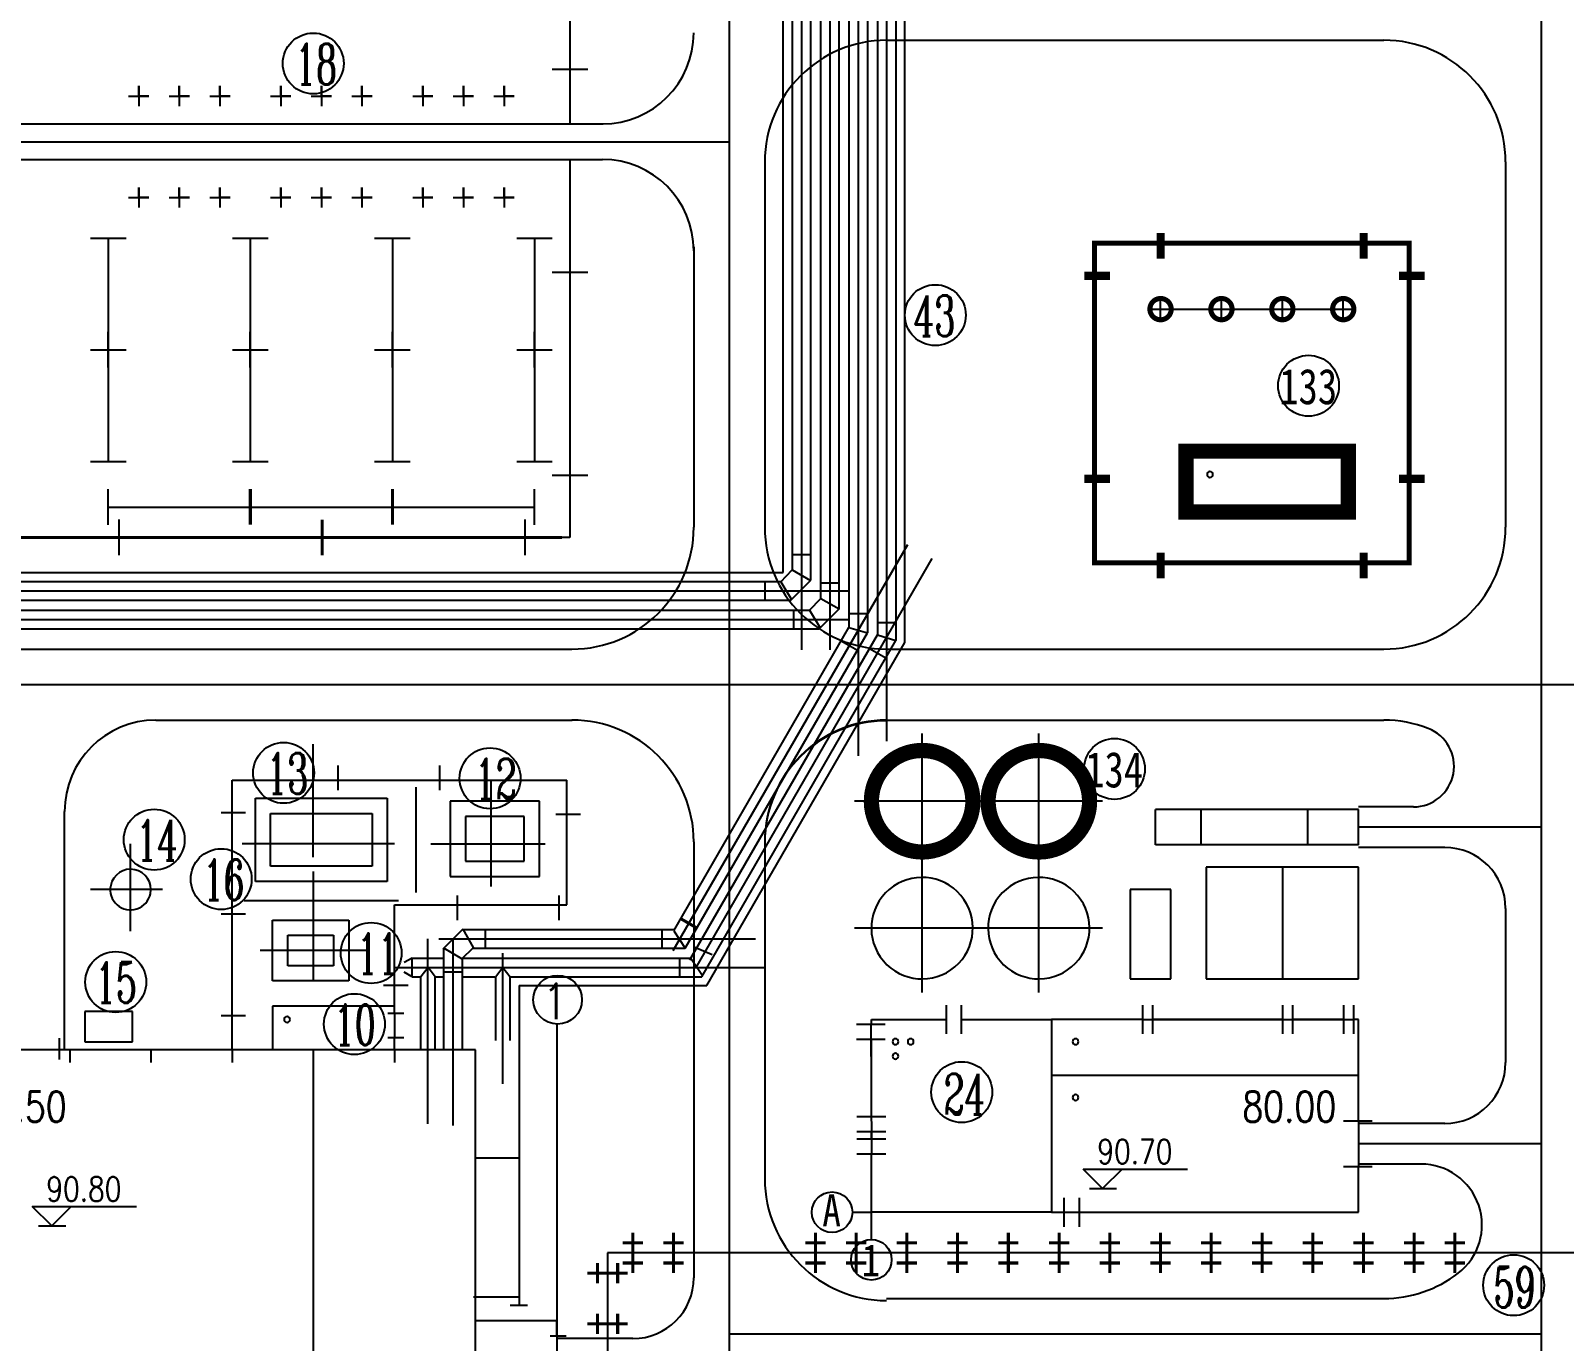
# Model space of a CAD drawing. Extents: x 532522 to 2902776, y -101917278 to 111238625.
# Drawn here: x 2901947 to 2902098.2, y 2549200.6 to 2549329.8 of the extents above; entities that cross this region are included whole.
import ezdxf
from ezdxf.enums import TextEntityAlignment as Align

# ---------------------------------------------------------------- set-up
doc = ezdxf.new("R2010")
doc.units = 0
doc.header["$LTSCALE"] = 1000
doc.header["$MEASUREMENT"] = 0
doc.header["$PDMODE"] = 33
doc.header["$PDSIZE"] = 0.125
doc.linetypes.add('DASHDOT', pattern=[1, 0.5, -0.25, 0, -0.25])
doc.layers.get('DEFPOINTS').update_dxf_attribs({"linetype": 'CONTINUOUS'})
for name, color, linetype in [('1', 7, 'CONTINUOUS'), ('15', 7, 'CONTINUOUS'), ('NEW字', 2, 'CONTINUOUS'), ('NEW编号', 2, 'CONTINUOUS'), ('征地红线', 20, 'CONTINUOUS'), ('水工循环水管沟', 6, 'CONTINUOUS'), ('道路', 5, 'CONTINUOUS')]:
    doc.layers.add(name, color=color, linetype=linetype)
doc.styles.add('_COMPLEX', font='COMPLEX.shx', dxfattribs={"width": 0.6})
doc.styles.add('_DIMFONT', font='geditxt.shx', dxfattribs={"width": 0.8, "height": 3.5, "bigfont": 'dxt.shx'})
doc.styles.add('BIGFONT', font='', dxfattribs={"width": 0.75})
doc.styles.add('DIM_FONT', font='SIMPLEX.shx', dxfattribs={"width": 0.8})
doc.styles.add('GEDITXT', font='', dxfattribs={"height": 0.2})
doc.styles.get('BIGFONT').set_extended_font_data('SimSun')
doc.styles.get('GEDITXT').set_extended_font_data('SimSun')

msp = doc.modelspace()

# ---------------------------------------------------------------- linework, layer by layer
at = {"layer": '1', "color": 1, "linetype": 'Continuous'}
for p, q in [((2902000.17, 2549338.83), (2902000.17, 2549320.58)), ((2902001.93, 2549325.93), (2901998.42, 2549325.93)), ((2902000.17, 2549317.08), (2902000.17, 2549279.83)), ((2902001.93, 2549305.93), (2901998.42, 2549305.93)), ((2902001.93, 2549285.93), (2901998.42, 2549285.93)), ((2901955.74, 2549278.08), (2901955.74, 2549281.59)), ((2901995.74, 2549278.08), (2901995.74, 2549281.59)), ((2902000.17, 2549279.83), (2901877.87, 2549279.83))]:
    msp.add_line(p, q, dxfattribs=at)
at = {"layer": '1', "color": 255}
for p, q in [((2901956.67, 2549323.33), (2901958.67, 2549323.33)), ((2901957.67, 2549323.33), (2901957.67, 2549324.33)), ((2901957.67, 2549324.33), (2901957.67, 2549322.33)), ((2901958.67, 2549323.33), (2901957.67, 2549323.33)), ((2901960.67, 2549323.33), (2901962.67, 2549323.33)), ((2901961.67, 2549323.33), (2901961.67, 2549324.33)), ((2901961.67, 2549324.33), (2901961.67, 2549322.33)), ((2901962.67, 2549323.33), (2901961.67, 2549323.33)), ((2901964.67, 2549323.33), (2901966.67, 2549323.33)), ((2901965.67, 2549323.33), (2901965.67, 2549324.33)), ((2901965.67, 2549324.33), (2901965.67, 2549322.33)), ((2901966.67, 2549323.33), (2901965.67, 2549323.33)), ((2901970.67, 2549323.33), (2901972.67, 2549323.33)), ((2901971.67, 2549323.33), (2901971.67, 2549324.33)), ((2901971.67, 2549324.33), (2901971.67, 2549322.33)), ((2901972.67, 2549323.33), (2901971.67, 2549323.33)), ((2901974.67, 2549323.33), (2901976.67, 2549323.33)), ((2901975.67, 2549323.33), (2901975.67, 2549324.33)), ((2901975.67, 2549324.33), (2901975.67, 2549322.33)), ((2901976.67, 2549323.33), (2901975.67, 2549323.33)), ((2901978.67, 2549323.33), (2901980.67, 2549323.33)), ((2901979.67, 2549323.33), (2901979.67, 2549324.33)), ((2901979.67, 2549324.33), (2901979.67, 2549322.33)), ((2901980.67, 2549323.33), (2901979.67, 2549323.33)), ((2901984.67, 2549323.33), (2901986.67, 2549323.33)), ((2901985.67, 2549323.33), (2901985.67, 2549324.33)), ((2901985.67, 2549324.33), (2901985.67, 2549322.33)), ((2901986.67, 2549323.33), (2901985.67, 2549323.33)), ((2901988.67, 2549323.33), (2901990.67, 2549323.33)), ((2901989.67, 2549323.33), (2901989.67, 2549324.33)), ((2901989.67, 2549324.33), (2901989.67, 2549322.33)), ((2901990.67, 2549323.33), (2901989.67, 2549323.33)), ((2901992.67, 2549323.33), (2901994.67, 2549323.33)), ((2901993.67, 2549323.33), (2901993.67, 2549324.33)), ((2901993.67, 2549324.33), (2901993.67, 2549322.33)), ((2901994.67, 2549323.33), (2901993.67, 2549323.33)), ((2901957.67, 2549313.33), (2901957.67, 2549314.33)), ((2901957.67, 2549314.33), (2901957.67, 2549312.33)), ((2901961.67, 2549313.33), (2901961.67, 2549314.33)), ((2901961.67, 2549314.33), (2901961.67, 2549312.33)), ((2901965.67, 2549313.33), (2901965.67, 2549314.33)), ((2901965.67, 2549314.33), (2901965.67, 2549312.33)), ((2901971.67, 2549313.33), (2901971.67, 2549314.33)), ((2901971.67, 2549314.33), (2901971.67, 2549312.33)), ((2901975.67, 2549313.33), (2901975.67, 2549314.33)), ((2901975.67, 2549314.33), (2901975.67, 2549312.33)), ((2901979.67, 2549313.33), (2901979.67, 2549314.33)), ((2901979.67, 2549314.33), (2901979.67, 2549312.33)), ((2901985.67, 2549313.33), (2901985.67, 2549314.33)), ((2901985.67, 2549314.33), (2901985.67, 2549312.33)), ((2901989.67, 2549313.33), (2901989.67, 2549314.33)), ((2901989.67, 2549314.33), (2901989.67, 2549312.33)), ((2901993.67, 2549313.33), (2901993.67, 2549314.33)), ((2901993.67, 2549314.33), (2901993.67, 2549312.33)), ((2901956.67, 2549313.33), (2901958.67, 2549313.33)), ((2901958.67, 2549313.33), (2901957.67, 2549313.33)), ((2901960.67, 2549313.33), (2901962.67, 2549313.33)), ((2901962.67, 2549313.33), (2901961.67, 2549313.33)), ((2901964.67, 2549313.33), (2901966.67, 2549313.33)), ((2901966.67, 2549313.33), (2901965.67, 2549313.33)), ((2901970.67, 2549313.33), (2901972.67, 2549313.33)), ((2901972.67, 2549313.33), (2901971.67, 2549313.33)), ((2901974.67, 2549313.33), (2901976.67, 2549313.33)), ((2901976.67, 2549313.33), (2901975.67, 2549313.33)), ((2901978.67, 2549313.33), (2901980.67, 2549313.33)), ((2901980.67, 2549313.33), (2901979.67, 2549313.33)), ((2901984.67, 2549313.33), (2901986.67, 2549313.33)), ((2901986.67, 2549313.33), (2901985.67, 2549313.33)), ((2901988.67, 2549313.33), (2901990.67, 2549313.33)), ((2901990.67, 2549313.33), (2901989.67, 2549313.33)), ((2901992.67, 2549313.33), (2901994.67, 2549313.33)), ((2901994.67, 2549313.33), (2901993.67, 2549313.33)), ((2902077.87, 2549247.33), (2902062.87, 2549247.33)), ((2902062.87, 2549247.33), (2902062.87, 2549236.33)), ((2902077.87, 2549236.33), (2902077.87, 2549247.33)), ((2902059.37, 2549245.13), (2902055.37, 2549245.13)), ((2902055.37, 2549245.13), (2902055.37, 2549236.33)), ((2902059.37, 2549236.33), (2902059.37, 2549245.13)), ((2902055.37, 2549236.33), (2902059.37, 2549236.33)), ((2902062.87, 2549236.33), (2902077.87, 2549236.33)), ((2901957.07, 2549233.13), (2901952.37, 2549233.13)), ((2901952.37, 2549233.13), (2901952.37, 2549230.13)), ((2901957.07, 2549230.13), (2901957.07, 2549233.13)), ((2901983.8, 2549232.93), (2901982.21, 2549232.93)), ((2901949.87, 2549228.38), (2901949.87, 2549230.48)), ((2901950.87, 2549229.33), (2901950.87, 2549228.1)), ((2901952.37, 2549230.13), (2901957.07, 2549230.13)), ((2901958.87, 2549229.33), (2901958.87, 2549228.1)), ((2901966.87, 2549229.33), (2901966.87, 2549228.1)), ((2901974.87, 2549229.33), (2901974.87, 2549228.1)), ((2901983.8, 2549230.53), (2901982.21, 2549230.53)), ((2901982.87, 2549229.33), (2901982.87, 2549228.1)), ((2901999.8, 2549201.13), (2901998.21, 2549201.13)), ((2901998.87, 2549201.14), (2901998.87, 2549197.14))]:
    msp.add_line(p, q, dxfattribs=at)
at = {"layer": '1', "color": 255, "linetype": 'Continuous'}
for p, q in [((2901952.92, 2549309.33), (2901956.43, 2549309.33)), ((2901954.67, 2549309.33), (2901954.67, 2549287.33)), ((2901966.92, 2549309.33), (2901970.43, 2549309.33)), ((2901968.67, 2549309.33), (2901968.67, 2549287.33)), ((2901980.92, 2549309.33), (2901984.43, 2549309.33)), ((2901982.67, 2549309.33), (2901982.67, 2549287.33)), ((2901994.92, 2549309.33), (2901998.43, 2549309.33)), ((2901996.67, 2549309.33), (2901996.67, 2549287.33)), ((2902058.37, 2549301.28), (2902058.37, 2549303.38)), ((2902064.37, 2549301.28), (2902064.37, 2549303.38)), ((2902070.37, 2549301.28), (2902070.37, 2549303.38)), ((2902076.37, 2549301.28), (2902076.37, 2549303.38)), ((2902057.32, 2549302.33), (2902077.42, 2549302.33)), ((2901954.67, 2549296.58), (2901954.67, 2549300.09)), ((2901954.67, 2549296.58), (2901954.67, 2549300.09)), ((2901968.67, 2549296.58), (2901968.67, 2549300.09)), ((2901982.67, 2549296.58), (2901982.67, 2549300.09)), ((2901982.67, 2549296.58), (2901982.67, 2549300.09)), ((2901996.67, 2549296.58), (2901996.67, 2549300.09)), ((2901952.92, 2549298.33), (2901956.43, 2549298.33)), ((2901966.92, 2549298.33), (2901970.43, 2549298.33)), ((2901980.92, 2549298.33), (2901984.43, 2549298.33)), ((2901994.92, 2549298.33), (2901998.43, 2549298.33)), ((2901952.92, 2549287.33), (2901956.43, 2549287.33)), ((2901966.92, 2549287.33), (2901970.43, 2549287.33)), ((2901980.92, 2549287.33), (2901984.43, 2549287.33)), ((2901994.92, 2549287.33), (2901998.43, 2549287.33)), ((2901954.67, 2549281.08), (2901954.67, 2549284.59)), ((2901996.67, 2549281.08), (2901996.67, 2549284.59)), ((2901954.67, 2549282.83), (2901982.67, 2549282.83)), ((2901981.67, 2549282.83), (2901996.67, 2549282.83)), ((2901977.33, 2549254.93), (2901977.33, 2549257.35)), ((2901987.33, 2549254.93), (2901987.33, 2549257.35)), ((2901966.87, 2549229.33), (2901966.87, 2549255.92)), ((2901966.87, 2549255.92), (2901999.87, 2549255.92)), ((2901984.97, 2549255.23), (2901984.97, 2549244.83)), ((2901999.87, 2549243.63), (2901999.87, 2549255.92)), ((2901969.17, 2549245.93), (2901969.17, 2549254.13)), ((2901969.17, 2549254.13), (2901982.17, 2549254.13)), ((2901982.17, 2549254.13), (2901982.17, 2549245.93)), ((2901997.17, 2549253.83), (2901988.37, 2549253.83)), ((2901988.37, 2549253.83), (2901988.37, 2549246.43)), ((2901997.17, 2549246.43), (2901997.17, 2549253.83)), ((2901968.21, 2549252.7), (2901965.79, 2549252.7)), ((2901970.67, 2549247.43), (2901970.67, 2549252.63)), ((2901970.67, 2549252.63), (2901980.67, 2549252.63)), ((2901980.67, 2549252.63), (2901980.67, 2549247.43)), ((2901995.67, 2549252.33), (2901989.87, 2549252.33)), ((2901989.87, 2549252.33), (2901989.87, 2549247.93)), ((2901995.67, 2549247.93), (2901995.67, 2549252.33)), ((2902001.21, 2549252.53), (2901998.79, 2549252.53)), ((2902057.87, 2549249.53), (2902057.87, 2549253.03)), ((2902077.87, 2549253.03), (2902057.87, 2549253.03)), ((2902062.37, 2549249.53), (2902062.37, 2549253.03)), ((2902072.87, 2549249.53), (2902072.87, 2549253.03)), ((2902077.87, 2549249.53), (2902077.87, 2549253.03)), ((2902077.87, 2549249.53), (2902057.87, 2549249.53)), ((2901980.67, 2549247.43), (2901970.67, 2549247.43)), ((2901989.87, 2549247.93), (2901995.67, 2549247.93)), ((2901982.17, 2549245.93), (2901969.17, 2549245.93)), ((2901988.37, 2549246.43), (2901997.17, 2549246.43)), ((2902070.37, 2549247.33), (2902070.37, 2549236.33)), ((2901989.09, 2549242.12), (2901989.09, 2549244.55)), ((2901999.09, 2549242.12), (2901999.09, 2549244.55)), ((2901983.27, 2549244.03), (2901968.07, 2549244.03)), ((2901982.87, 2549233.63), (2901982.87, 2549243.63)), ((2901982.87, 2549243.63), (2901999.87, 2549243.63)), ((2901968.21, 2549242.7), (2901965.79, 2549242.7)), ((2901970.87, 2549236.13), (2901970.87, 2549242.13)), ((2901970.87, 2549242.13), (2901978.37, 2549242.13)), ((2901978.37, 2549242.13), (2901978.37, 2549236.13)), ((2901972.37, 2549237.63), (2901972.37, 2549240.63)), ((2901972.37, 2549240.63), (2901976.87, 2549240.63)), ((2901976.87, 2549240.63), (2901976.87, 2549237.63)), ((2901976.87, 2549237.63), (2901972.37, 2549237.63)), ((2901978.37, 2549236.13), (2901970.87, 2549236.13)), ((2901984.21, 2549235.66), (2901981.79, 2549235.66)), ((2902037.26, 2549230.91), (2902037.26, 2549233.75)), ((2902038.76, 2549230.91), (2902038.76, 2549233.75)), ((2902056.62, 2549230.91), (2902056.62, 2549233.75)), ((2902057.62, 2549230.91), (2902057.62, 2549233.75)), ((2902070.42, 2549230.91), (2902070.42, 2549233.75)), ((2902071.42, 2549230.91), (2902071.42, 2549233.75)), ((2902076.42, 2549230.91), (2902076.42, 2549233.75)), ((2902077.42, 2549230.91), (2902077.42, 2549233.75)), ((2901968.21, 2549232.7), (2901965.79, 2549232.7)), ((2901982.87, 2549233.63), (2901970.87, 2549233.63)), ((2901970.87, 2549233.63), (2901970.87, 2549229.33)), ((2901982.87, 2549232.93), (2901982.87, 2549233.63)), ((2901982.87, 2549232.93), (2901982.87, 2549230.53)), ((2902029.87, 2549231.88), (2902029.87, 2549232.33)), ((2902029.87, 2549232.33), (2902037.26, 2549232.33)), ((2902038.76, 2549232.33), (2902047.62, 2549232.33)), ((2902056.62, 2549232.33), (2902047.62, 2549232.33)), ((2902047.62, 2549232.33), (2902047.62, 2549213.33)), ((2902056.62, 2549232.33), (2902077.42, 2549232.33)), ((2902070.42, 2549232.33), (2902057.62, 2549232.33)), ((2902076.42, 2549232.33), (2902071.42, 2549232.33)), ((2902077.87, 2549232.33), (2902077.42, 2549232.33)), ((2902077.87, 2549222.33), (2902077.87, 2549232.33)), ((2902028.39, 2549231.88), (2902031.23, 2549231.88)), ((2902029.81, 2549231.88), (2902029.87, 2549219.08)), ((2901950.37, 2549229.33), (2901943.37, 2549229.33)), ((2901990.87, 2549229.33), (2901948.77, 2549229.33)), ((2901990.87, 2549229.33), (2901949.87, 2549229.33)), ((2901990.87, 2549229.33), (2901950.37, 2549229.33)), ((2901982.87, 2549229.33), (2901982.87, 2549230.53)), ((2901990.87, 2549196.13), (2901990.87, 2549229.33)), ((2901990.87, 2549196.13), (2901990.87, 2549229.33)), ((2901990.87, 2549196.13), (2901990.87, 2549229.33)), ((2902028.39, 2549230.38), (2902031.23, 2549230.38)), ((2902029.87, 2549222.78), (2902029.87, 2549230.38)), ((2902047.62, 2549226.83), (2902077.87, 2549226.83)), ((2902028.45, 2549222.78), (2902031.29, 2549222.78)), ((2902076.39, 2549222.33), (2902079.23, 2549222.33)), ((2902077.87, 2549222.33), (2902077.87, 2549217.83)), ((2902028.45, 2549221.28), (2902031.29, 2549221.28)), ((2902028.45, 2549220.58), (2902031.29, 2549220.58)), ((2902029.87, 2549220.58), (2902029.87, 2549221.28)), ((2902028.45, 2549219.08), (2902031.29, 2549219.08)), ((2902029.87, 2549213.33), (2902029.87, 2549219.08)), ((2902076.39, 2549217.83), (2902079.23, 2549217.83)), ((2902077.87, 2549213.33), (2902077.87, 2549217.83)), ((2902048.87, 2549211.91), (2902048.87, 2549214.75)), ((2902050.37, 2549211.91), (2902050.37, 2549214.75)), ((2902028, 2549213.33), (2902029.87, 2549213.33)), ((2902029.87, 2549210.65), (2902029.87, 2549213.33)), ((2902047.62, 2549213.33), (2902029.87, 2549213.33)), ((2902047.62, 2549213.33), (2902048.87, 2549213.33)), ((2902048.87, 2549213.33), (2902050.37, 2549213.33)), ((2902050.37, 2549213.33), (2902077.87, 2549213.33)), ((2901998.87, 2549202.63), (2901990.87, 2549202.63)), ((2901998.87, 2549201.14), (2901998.87, 2549202.63))]:
    msp.add_line(p, q, dxfattribs=at)
at = {"layer": '1', "color": 255, "linetype": 'DASHDOT'}
for p, q in [((2901974.87, 2549248.33), (2901974.87, 2549259.45)), ((2902034.87, 2549247.49), (2902034.87, 2549260.5)), ((2902046.37, 2549247.49), (2902046.37, 2549260.5)), ((2901992.37, 2549255.92), (2901992.37, 2549245.42)), ((2902052.65, 2549253.83), (2902028.21, 2549253.83)), ((2901956.87, 2549241.03), (2901956.87, 2549249.63)), ((2901982.87, 2549249.63), (2901967.87, 2549249.63)), ((2901986.47, 2549249.63), (2901997.72, 2549249.63)), ((2902034.87, 2549234.99), (2902034.87, 2549248)), ((2902046.37, 2549234.99), (2902046.37, 2549248)), ((2901974.87, 2549246.92), (2901974.87, 2549236.12)), ((2901960.03, 2549245.13), (2901952.92, 2549245.13)), ((2902052.65, 2549241.33), (2902028.21, 2549241.33)), ((2901980.41, 2549239.13), (2901969.65, 2549239.13)), ((2901998.87, 2549231.87), (2901998.87, 2549196.13)), ((2901974.87, 2549229.33), (2901974.87, 2549145.13))]:
    msp.add_line(p, q, dxfattribs=at)
at = {"layer": '1', "linetype": 'Continuous'}
for p, q in [((2902106.37, 2549209.33), (2902003.87, 2549209.33)), ((2902003.87, 2549209.33), (2902003.87, 2549131.43))]:
    msp.add_line(p, q, dxfattribs=at)
at = {"layer": '1', "color": 255, "linetype": 'Continuous', "flags": 128}
for points, const_width in [([(2902058.39, 2549307.3), (2902058.39, 2549309.84)], 0.8), ([(2902078.39, 2549307.3), (2902078.39, 2549309.84)], 0.8), ([(2902051.87, 2549308.83), (2902082.87, 2549308.83), (2902082.87, 2549277.33), (2902051.87, 2549277.33), (2902051.87, 2549308.83)], 0.5), ([(2902053.4, 2549305.61), (2902050.87, 2549305.61)], 0.8), ([(2902084.4, 2549305.61), (2902081.87, 2549305.61)], 0.8), ([(2902060.87, 2549282.33), (2902076.87, 2549282.33), (2902076.87, 2549288.33), (2902060.87, 2549288.33), (2902060.87, 2549282.33)], 1.5), ([(2902053.4, 2549285.61), (2902050.87, 2549285.61)], 0.8), ([(2902084.4, 2549285.61), (2902081.87, 2549285.61)], 0.8), ([(2901968.67, 2549281.08), (2901968.67, 2549284.59)], 0.3), ([(2901968.67, 2549281.08), (2901968.67, 2549284.59)], 0.3), ([(2901982.67, 2549281.08), (2901982.67, 2549284.59)], 0.3), ([(2902058.39, 2549275.8), (2902058.39, 2549278.34)], 0.8), ([(2902078.39, 2549275.8), (2902078.39, 2549278.34)], 0.8)]:
    msp.add_lwpolyline(points, dxfattribs=dict(at, const_width=const_width))
at = {"layer": '1', "color": 255, "linetype": 'Continuous', "const_width": 0.5, "flags": 128}
for points in [[(2902057.32, 2549302.33, 1), (2902059.42, 2549302.33, 1)], [(2902063.32, 2549302.33, 1), (2902065.42, 2549302.33, 1)], [(2902069.32, 2549302.33, 1), (2902071.42, 2549302.33, 1)], [(2902075.32, 2549302.33, 1), (2902077.42, 2549302.33, 1)]]:
    msp.add_lwpolyline(points, format="xyb", close=True, dxfattribs=at)
at = {"layer": '1', "color": 1, "linetype": 'Continuous', "const_width": 0.3, "flags": 128}
msp.add_lwpolyline([(2901975.74, 2549278.08), (2901975.74, 2549281.59)], dxfattribs=at)
at = {"layer": '1', "color": 1, "linetype": 'Continuous', "const_width": 0.3}
msp.add_lwpolyline([(2901999.37, 2549279.83), (2901865.87, 2549279.83)], dxfattribs=at)
at = {"layer": '1', "color": 255, "linetype": 'Continuous', "ltscale": 0.02, "const_width": 1.5}
for points in [[(2902031.06, 2549250.6, -1), (2902038.69, 2549257.07, -1)], [(2902042.56, 2549250.6, -1), (2902050.19, 2549257.07, -1)]]:
    msp.add_lwpolyline(points, format="xyb", close=True, dxfattribs=at)
at = {"layer": '1', "color": 255, "const_width": 0.3}
for points in [[(2902006.37, 2549209.33), (2902006.37, 2549211.33), (2902006.37, 2549207.33), (2902006.37, 2549208.33), (2902005.37, 2549208.33), (2902007.37, 2549208.33), (2902006.37, 2549208.33), (2902006.37, 2549210.33), (2902005.37, 2549210.33), (2902006.37, 2549210.33), (2902007.37, 2549210.33)], [(2902010.37, 2549209.33), (2902010.37, 2549211.33), (2902010.37, 2549207.33), (2902010.37, 2549208.33), (2902009.37, 2549208.33), (2902011.37, 2549208.33), (2902010.37, 2549208.33), (2902010.37, 2549210.33), (2902009.37, 2549210.33), (2902010.37, 2549210.33), (2902011.37, 2549210.33)], [(2902024.37, 2549209.33), (2902024.37, 2549211.33), (2902024.37, 2549207.33), (2902024.37, 2549208.33), (2902023.37, 2549208.33), (2902025.37, 2549208.33), (2902024.37, 2549208.33), (2902024.37, 2549210.33), (2902023.37, 2549210.33), (2902024.37, 2549210.33), (2902025.37, 2549210.33)], [(2902028.37, 2549209.33), (2902028.37, 2549211.33), (2902028.37, 2549207.33), (2902028.37, 2549208.33), (2902027.37, 2549208.33), (2902029.37, 2549208.33), (2902028.37, 2549208.33), (2902028.37, 2549210.33), (2902027.37, 2549210.33), (2902028.37, 2549210.33), (2902029.37, 2549210.33)], [(2902033.37, 2549209.33), (2902033.37, 2549211.33), (2902033.37, 2549207.33), (2902033.37, 2549208.33), (2902032.37, 2549208.33), (2902034.37, 2549208.33), (2902033.37, 2549208.33), (2902033.37, 2549210.33), (2902032.37, 2549210.33), (2902033.37, 2549210.33), (2902034.37, 2549210.33)], [(2902038.37, 2549209.33), (2902038.37, 2549211.33), (2902038.37, 2549207.33), (2902038.37, 2549208.33), (2902037.37, 2549208.33), (2902039.37, 2549208.33), (2902038.37, 2549208.33), (2902038.37, 2549210.33), (2902037.37, 2549210.33), (2902038.37, 2549210.33), (2902039.37, 2549210.33)], [(2902043.37, 2549209.33), (2902043.37, 2549211.33), (2902043.37, 2549207.33), (2902043.37, 2549208.33), (2902042.37, 2549208.33), (2902044.37, 2549208.33), (2902043.37, 2549208.33), (2902043.37, 2549210.33), (2902042.37, 2549210.33), (2902043.37, 2549210.33), (2902044.37, 2549210.33)], [(2902048.37, 2549209.33), (2902048.37, 2549211.33), (2902048.37, 2549207.33), (2902048.37, 2549208.33), (2902047.37, 2549208.33), (2902049.37, 2549208.33), (2902048.37, 2549208.33), (2902048.37, 2549210.33), (2902047.37, 2549210.33), (2902048.37, 2549210.33), (2902049.37, 2549210.33)], [(2902053.37, 2549209.33), (2902053.37, 2549211.33), (2902053.37, 2549207.33), (2902053.37, 2549208.33), (2902052.37, 2549208.33), (2902054.37, 2549208.33), (2902053.37, 2549208.33), (2902053.37, 2549210.33), (2902052.37, 2549210.33), (2902053.37, 2549210.33), (2902054.37, 2549210.33)], [(2902058.37, 2549209.33), (2902058.37, 2549211.33), (2902058.37, 2549207.33), (2902058.37, 2549208.33), (2902057.37, 2549208.33), (2902059.37, 2549208.33), (2902058.37, 2549208.33), (2902058.37, 2549210.33), (2902057.37, 2549210.33), (2902058.37, 2549210.33), (2902059.37, 2549210.33)], [(2902063.37, 2549209.33), (2902063.37, 2549211.33), (2902063.37, 2549207.33), (2902063.37, 2549208.33), (2902062.37, 2549208.33), (2902064.37, 2549208.33), (2902063.37, 2549208.33), (2902063.37, 2549210.33), (2902062.37, 2549210.33), (2902063.37, 2549210.33), (2902064.37, 2549210.33)], [(2902068.37, 2549209.33), (2902068.37, 2549211.33), (2902068.37, 2549207.33), (2902068.37, 2549208.33), (2902067.37, 2549208.33), (2902069.37, 2549208.33), (2902068.37, 2549208.33), (2902068.37, 2549210.33), (2902067.37, 2549210.33), (2902068.37, 2549210.33), (2902069.37, 2549210.33)], [(2902073.37, 2549209.33), (2902073.37, 2549211.33), (2902073.37, 2549207.33), (2902073.37, 2549208.33), (2902072.37, 2549208.33), (2902074.37, 2549208.33), (2902073.37, 2549208.33), (2902073.37, 2549210.33), (2902072.37, 2549210.33), (2902073.37, 2549210.33), (2902074.37, 2549210.33)], [(2902078.37, 2549209.33), (2902078.37, 2549211.33), (2902078.37, 2549207.33), (2902078.37, 2549208.33), (2902077.37, 2549208.33), (2902079.37, 2549208.33), (2902078.37, 2549208.33), (2902078.37, 2549210.33), (2902077.37, 2549210.33), (2902078.37, 2549210.33), (2902079.37, 2549210.33)], [(2902083.37, 2549209.33), (2902083.37, 2549211.33), (2902083.37, 2549207.33), (2902083.37, 2549208.33), (2902082.37, 2549208.33), (2902084.37, 2549208.33), (2902083.37, 2549208.33), (2902083.37, 2549210.33), (2902082.37, 2549210.33), (2902083.37, 2549210.33), (2902084.37, 2549210.33)], [(2902087.37, 2549209.33), (2902087.37, 2549211.33), (2902087.37, 2549207.33), (2902087.37, 2549208.33), (2902086.37, 2549208.33), (2902088.37, 2549208.33), (2902087.37, 2549208.33), (2902087.37, 2549210.33), (2902086.37, 2549210.33), (2902087.37, 2549210.33), (2902088.37, 2549210.33)], [(2902003.87, 2549207.33), (2902001.87, 2549207.33), (2902005.87, 2549207.33), (2902004.87, 2549207.33), (2902004.87, 2549208.33), (2902004.87, 2549206.33), (2902004.87, 2549207.33), (2902002.87, 2549207.33), (2902002.87, 2549208.33), (2902002.87, 2549207.33), (2902002.87, 2549206.33)], [(2902003.87, 2549202.33), (2902001.87, 2549202.33), (2902005.87, 2549202.33), (2902004.87, 2549202.33), (2902004.87, 2549203.33), (2902004.87, 2549201.33), (2902004.87, 2549202.33), (2902002.87, 2549202.33), (2902002.87, 2549203.33), (2902002.87, 2549202.33), (2902002.87, 2549201.33)]]:
    msp.add_lwpolyline(points, dxfattribs=at)
at = {"layer": '1', "color": 255, "linetype": 'Continuous'}
for centre in [(2902026, 2549213.33), (2902029.87, 2549208.65)]:
    msp.add_circle(centre, 2, dxfattribs=at)
for centre, radius, start, end in [((2902063.24, 2549286.03), 0.291, 0, 180), ((2902063.24, 2549286.03), 0.291, 180, 0), ((2901956.87, 2549245.13), 2, 348.2, 168.2), ((2902034.87, 2549241.33), 5, 40.2631, 220.2631), ((2902046.37, 2549241.33), 5, 40.2631, 220.2631), ((2901956.87, 2549245.13), 2, 168.2, 348.2), ((2902034.87, 2549241.33), 5, 220.2631, 40.2631), ((2902046.37, 2549241.33), 5, 220.2631, 40.2631), ((2901972.29, 2549232.32), 0.291, 360, 180), ((2901972.29, 2549232.32), 0.291, 180, 360), ((2902032.24, 2549230.14), 0.291, 0, 180), ((2902032.24, 2549230.14), 0.291, 180, 0), ((2902033.74, 2549230.14), 0.291, 0, 180), ((2902033.74, 2549230.14), 0.291, 180, 0), ((2902049.99, 2549230.14), 0.291, 0, 180), ((2902049.99, 2549230.14), 0.291, 180, 0), ((2902032.24, 2549228.71), 0.291, 0, 180), ((2902032.24, 2549228.71), 0.291, 180, 0), ((2902049.99, 2549224.64), 0.291, 0, 180), ((2902049.99, 2549224.64), 0.291, 180, 0)]:
    msp.add_arc(centre, radius, start, end, dxfattribs=at)
at = {"layer": '15', "color": 255}
for centre in [(2902072.95, 2549294.78), (2902053.83, 2549257.02)]:
    msp.add_circle(centre, 3, dxfattribs=at)
at = {"layer": 'DEFPOINTS', "color": 255, "linetype": 'ByBlock'}
for p in [(2901990.87, 2549221.15), (2901990.87, 2549217.48)]:
    msp.add_point(p, dxfattribs=at)
at = {"layer": 'DEFPOINTS', "color": 0, "linetype": 'ByBlock'}
for p in [(2902015.87, 2549221.15), (2902095.87, 2549221.15), (2902015.87, 2549217.48), (2902095.87, 2549217.48)]:
    msp.add_point(p, dxfattribs=at)
at = {"layer": 'NEW字', "color": 255}
for p, q in [((2902050.74, 2549217.59), (2902054.58, 2549217.59)), ((2902052.66, 2549215.67), (2902050.74, 2549217.59)), ((2902052.66, 2549217.59), (2902061.04, 2549217.59)), ((2902054.58, 2549217.59), (2902052.66, 2549215.67)), ((2902051.37, 2549215.67), (2902054.04, 2549215.67)), ((2901947.18, 2549213.9), (2901951.02, 2549213.9)), ((2901949.1, 2549211.98), (2901947.18, 2549213.9)), ((2901949.1, 2549213.9), (2901957.47, 2549213.9)), ((2901951.02, 2549213.9), (2901949.1, 2549211.98)), ((2901947.81, 2549211.98), (2901950.48, 2549211.98))]:
    msp.add_line(p, q, dxfattribs=at)
at = {"layer": 'NEW编号', "color": 255}
for centre, radius in [((2901974.87, 2549326.54), 3), ((2902036.17, 2549301.74), 3), ((2901971.95, 2549256.63), 3), ((2901992.3, 2549256.09), 3), ((2901959.2, 2549250.05), 3), ((2901965.8, 2549246.16), 3), ((2901980.58, 2549238.88), 3), ((2901955.41, 2549236.02), 3), ((2901998.95, 2549234.27), 2.4), ((2901978.93, 2549231.87), 3), ((2902038.78, 2549225.17), 3), ((2902093.17, 2549206.14), 3)]:
    msp.add_circle(centre, radius, dxfattribs=at)
at = {"layer": '征地红线', "color": 20}
msp.add_open_spline([(2901735.08, 2549305.28), (2901744.33, 2549315.73), (2901758.14, 2549330.36), (2901761.2, 2549360.95), (2901742.5, 2549393.57), (2901719.21, 2549430.43), (2901693.25, 2549463.1), (2901695.29, 2549496.58), (2901724.69, 2549499.02), (2901749.82, 2549507.28), (2901755.98, 2549527.28), (2901759.76, 2549542.18), (2901773.19, 2549554.78), (2901792.71, 2549565.44), (2901811.44, 2549575.94), (2901831.75, 2549585.06), (2901833.41, 2549602.55), (2901833.24, 2549620.09), (2901853.85, 2549626.65), (2901876.76, 2549622.76), (2901904.49, 2549618.14), (2901920.49, 2549598.45), (2901940.8, 2549597.21), (2901959.96, 2549594.44), (2901971.54, 2549602.79), (2901989.99, 2549608.89), (2902000.24, 2549588.02), (2902011.48, 2549576.8), (2902014.42, 2549574.24)], degree=3, knots=[0, 0, 0, 0, 32.183067, 59.018869, 85.091233, 142.416455, 192.945628, 203.747977, 234.243974, 263.021475, 278.574557, 293.754494, 308.638949, 331.820377, 360.242809, 375.128254, 393.367712, 409.049443, 421.611091, 450.179764, 481.071336, 501.620274, 520.87417, 539.755425, 557.356934, 562.023024, 596.012752, 607.6407, 607.6407, 607.6407, 607.6407], dxfattribs=at)
at = {"layer": '水工循环水管沟', "color": 9, "linetype": 'DASHDOT', "ltscale": 0.5}
for p, q in [((2902022.97, 2549383.9), (2902022.97, 2549268.76)), ((2902025.77, 2549345.77), (2902025.77, 2549268.76)), ((2902028.57, 2549342.97), (2902028.57, 2549258.3)), ((2902031.37, 2549340.17), (2902031.37, 2549259.76))]:
    msp.add_line(p, q, dxfattribs=at)
at = {"layer": '水工循环水管沟', "color": 9, "linetype": 'Continuous'}
for p, q in [((2902022.06, 2549374.23), (2902022.06, 2549276.65)), ((2902023.88, 2549373.87), (2902023.88, 2549275.61)), ((2902021.17, 2549276.36), (2902021.17, 2549367.16)), ((2902024.86, 2549342.93), (2902024.86, 2549273.82)), ((2902026.68, 2549341.98), (2902026.68, 2549272.79)), ((2902027.66, 2549340.15), (2902027.66, 2549270.97)), ((2902029.48, 2549339.18), (2902029.48, 2549270.44)), ((2902030.46, 2549337.35), (2902030.46, 2549270.22)), ((2902032.28, 2549336.38), (2902032.28, 2549269.69)), ((2902033.17, 2549269.47), (2902033.17, 2549336.46))]:
    msp.add_line(p, q, dxfattribs=at)
at = {"layer": '水工循环水管沟', "color": 255, "linetype": 'DASHDOT', "ltscale": 0.5}
for p, q in [((2902010.35, 2549239.14), (2902033.45, 2549279.14)), ((2902012.62, 2549237.46), (2902035.87, 2549277.74)), ((2901889.87, 2549274.56), (2902027.66, 2549274.56)), ((2901901.35, 2549271.76), (2902027.66, 2549271.76)), ((2901986.17, 2549229.26), (2901986.17, 2549240.26)), ((2901987.24, 2549240.26), (2902018.44, 2549240.26)), ((2901988.67, 2549229.26), (2901988.67, 2549240.26)), ((2901993.57, 2549225.99), (2901993.57, 2549238.87)), ((2901982.87, 2549237.46), (2902019.37, 2549237.46)), ((2901986.17, 2549222.05), (2901986.17, 2549229.26)), ((2901988.67, 2549221.89), (2901988.67, 2549229.26))]:
    msp.add_line(p, q, dxfattribs=at)
at = {"layer": '水工循环水管沟', "color": 255, "linetype": 'Continuous'}
for p, q in [((2902022.06, 2549278.16), (2902023.9, 2549278.16)), ((2901896.87, 2549276.36), (2902021.17, 2549276.36)), ((2902020.96, 2549275.47), (2902022.06, 2549276.65)), ((2902022.05, 2549276.63), (2902023.87, 2549275.6)), ((2901899.66, 2549275.48), (2902020.97, 2549275.48)), ((2902019.37, 2549275.47), (2902019.37, 2549273.65)), ((2902020.96, 2549275.47), (2902021.99, 2549273.71)), ((2902021.92, 2549273.64), (2902023.89, 2549275.62)), ((2902024.88, 2549275.36), (2902026.72, 2549275.36)), ((2901900.7, 2549273.64), (2902021.92, 2549273.64)), ((2902023.78, 2549272.67), (2902024.88, 2549273.83)), ((2902024.88, 2549273.83), (2902026.7, 2549272.8)), ((2901904.39, 2549272.68), (2902023.79, 2549272.68)), ((2902022.2, 2549272.67), (2902022.2, 2549270.85)), ((2902023.78, 2549272.67), (2902024.81, 2549270.91)), ((2902024.74, 2549270.84), (2902026.72, 2549272.82)), ((2902027.66, 2549272.33), (2902029.48, 2549272.33)), ((2901905.4, 2549270.84), (2902024.74, 2549270.84)), ((2902010.39, 2549241.05), (2902027.66, 2549270.97)), ((2902011.53, 2549239.34), (2902029.48, 2549270.44)), ((2902011.98, 2549238.2), (2902030.46, 2549270.22)), ((2902027.66, 2549270.97), (2902029.48, 2549270.44)), ((2902030.46, 2549271.46), (2902032.28, 2549271.46)), ((2902030.46, 2549270.22), (2902032.28, 2549269.69)), ((2902013.15, 2549236.54), (2902032.28, 2549269.69)), ((2902013.66, 2549235.66), (2902033.17, 2549269.47)), ((2902026.89, 2549269.63), (2902028.49, 2549268.71)), ((2902029.69, 2549268.88), (2902031.29, 2549267.96)), ((2901987.69, 2549239.28), (2901989.66, 2549241.25)), ((2901989.6, 2549241.18), (2902010.47, 2549241.18)), ((2901990.67, 2549239.41), (2901989.64, 2549241.22)), ((2901991.86, 2549239.41), (2901991.86, 2549241.25)), ((2902009.22, 2549241.18), (2902009.22, 2549239.34)), ((2902010.39, 2549241.05), (2902011.53, 2549239.34)), ((2901984.61, 2549238.38), (2901983.83, 2549237.93)), ((2901984.61, 2549236.54), (2901984.61, 2549238.38)), ((2901984.61, 2549238.38), (2901987.75, 2549238.38)), ((2901989.51, 2549238.31), (2901987.75, 2549239.34)), ((2901987.75, 2549229.26), (2901987.75, 2549239.34)), ((2901989.51, 2549238.31), (2901990.67, 2549239.41)), ((2901989.59, 2549229.26), (2901989.59, 2549238.39)), ((2901989.59, 2549238.38), (2902012.09, 2549238.38)), ((2901990.6, 2549239.34), (2902011.53, 2549239.34)), ((2902010.97, 2549238.44), (2902010.97, 2549236.6)), ((2902012.09, 2549238.38), (2902013.22, 2549236.67)), ((2902012.47, 2549239.44), (2902014.17, 2549238.73)), ((2901984.61, 2549236.54), (2901983.83, 2549237)), ((2901986.18, 2549237.46), (2901985.46, 2549236.54)), ((2901986.88, 2549236.54), (2901986.18, 2549237.46)), ((2901989.51, 2549237), (2901987.69, 2549237)), ((2901993.57, 2549237.46), (2901992.86, 2549236.54)), ((2901993.57, 2549237.46), (2901994.28, 2549236.54)), ((2901984.61, 2549236.54), (2901985.46, 2549236.54)), ((2901985.46, 2549229.26), (2901985.46, 2549236.54)), ((2901986.88, 2549236.54), (2901987.75, 2549236.54)), ((2901986.88, 2549229.26), (2901986.88, 2549236.54)), ((2901989.59, 2549236.54), (2901992.77, 2549236.54)), ((2901992.86, 2549230.26), (2901992.86, 2549236.54)), ((2901994.19, 2549236.54), (2902013.15, 2549236.54)), ((2901994.28, 2549230.26), (2901994.28, 2549236.54)), ((2901995.17, 2549235.66), (2902013.66, 2549235.66)), ((2901995.17, 2549235.66), (2901995.17, 2549204.14)), ((2901990.87, 2549218.68), (2901995.07, 2549218.68)), ((2901995.17, 2549204.96), (2901990.67, 2549204.96)), ((2901995.98, 2549204.14), (2901994.28, 2549204.14))]:
    msp.add_line(p, q, dxfattribs=at)
at = {"layer": '水工循环水管沟', "color": 255, "linetype": 'Continuous', "const_width": 0.3, "flags": 128}
msp.add_lwpolyline([(2902011.09, 2549242.26), (2902012.68, 2549241.34)], dxfattribs=at)
at = {"layer": '道路', "color": 4, "linetype": 'DASHDOT', "ltscale": 2}
for p, q in [((2902095.87, 2549377.33), (2902095.87, 2549020.83)), ((2902015.87, 2549332.33), (2902015.87, 2549308.33)), ((2901850.63, 2549318.83), (2902015.87, 2549318.83)), ((2902015.87, 2549308.33), (2902015.87, 2549020.83)), ((2901870.87, 2549265.34), (2902165.87, 2549265.33)), ((2902095.87, 2549201.33), (2902015.87, 2549201.33))]:
    msp.add_line(p, q, dxfattribs=at)
at = {"layer": '道路', "color": 255}
for p, q in [((2902031.37, 2549328.83), (2902080.38, 2549328.83)), ((2902019.37, 2549316.84), (2902019.37, 2549280.83)), ((2902092.37, 2549316.83), (2902092.37, 2549280.83)), ((2902012.37, 2549308.48), (2902012.37, 2549280.83)), ((2901864.38, 2549268.83), (2902000.37, 2549268.83)), ((2902031.36, 2549268.83), (2902080.37, 2549268.83)), ((2901959.37, 2549261.83), (2902000.38, 2549261.83)), ((2902031.37, 2549261.83), (2902080.37, 2549261.83)), ((2902012.37, 2549249.83), (2902012.37, 2549206.88)), ((2902019.37, 2549249.83), (2902019.37, 2549216.63)), ((2902092.37, 2549243.28), (2902092.37, 2549228.08)), ((2902031.37, 2549204.83), (2902080.37, 2549204.83)), ((2901999.37, 2549200.88), (2901998.87, 2549200.88)), ((2902006.37, 2549200.88), (2901998.87, 2549200.88))]:
    msp.add_line(p, q, dxfattribs=at)
at = {"layer": '道路', "color": 255, "linetype": 'Continuous', "ltscale": 50}
for p, q in [((2901848.88, 2549320.58), (2902003.45, 2549320.58)), ((2901864.38, 2549317.08), (2902003.38, 2549317.08)), ((2901950.37, 2549229.33), (2901950.37, 2549252.83))]:
    msp.add_line(p, q, dxfattribs=at)
at = {"layer": '道路', "color": 255, "linetype": 'Continuous'}
for p, q in [((2902083.29, 2549253.28), (2902077.87, 2549253.28)), ((2902086.37, 2549249.28), (2902077.87, 2549249.28)), ((2902086.37, 2549222.08), (2902077.87, 2549222.08)), ((2902084.04, 2549218.08), (2902077.87, 2549218.08))]:
    msp.add_line(p, q, dxfattribs=at)
at = {"layer": '道路', "color": 4, "linetype": 'DASHDOT'}
for p, q in [((2902095.87, 2549251.28), (2902077.87, 2549251.28)), ((2902095.87, 2549220.08), (2902077.87, 2549220.08))]:
    msp.add_line(p, q, dxfattribs=at)
at = {"layer": '道路', "color": 255, "linetype": 'Continuous'}
for centre, radius, start, end in [((2902003.37, 2549329.58), 9, 270, 359.9186), ((2902003.37, 2549308.08), 9, 360, 90), ((2902083.29, 2549257.28), 4, 270, 68.6243), ((2902086.37, 2549243.28), 6, 360, 90), ((2902086.37, 2549228.08), 6, 270, 360), ((2902084.04, 2549212.08), 6, 307.6623, 90)]:
    msp.add_arc(centre, radius, start, end, dxfattribs=at)
at = {"layer": '道路', "color": 255}
for centre, radius, start, end in [((2902031.37, 2549316.83), 12, 90, 180), ((2902080.37, 2549316.83), 12, 360, 90), ((2902000.37, 2549280.83), 12, 270, 360), ((2902031.37, 2549280.83), 12, 180, 270), ((2902080.37, 2549280.83), 12, 270, 360), ((2901959.37, 2549252.83), 9, 90, 180), ((2902000.37, 2549249.83), 12, 360, 90), ((2902031.37, 2549249.83), 12, 90, 180), ((2902031.37, 2549249.76), 12, 90, 180), ((2902080.37, 2549249.83), 12, 68.6243, 90), ((2902031.37, 2549216.63), 12, 180, 270), ((2902006.37, 2549206.88), 6, 270, 360), ((2902080.37, 2549216.83), 12, 270, 307.6623)]:
    msp.add_arc(centre, radius, start, end, dxfattribs=at)

# ---------------------------------------------------------------- texts
at = {"layer": '1', "color": 255, "style": '_DIMFONT', "width": 0.8}
msp.add_text('1', height=3.5, rotation=0, dxfattribs=at).set_placement((2901998.7, 2549234.11), align=Align.MIDDLE)
at = {"layer": '1', "color": 255, "linetype": 'Continuous', "style": 'DIM_FONT', "width": 0.8}
for s, p in [('89.50', (2901941.32, 2549222.23)), ('80.00', (2902066.42, 2549222.23))]:
    msp.add_text(s, height=3, dxfattribs=at).set_placement(p)
at = {"layer": '1', "color": 255, "linetype": 'Continuous', "style": 'BIGFONT', "text_generation_flag": 2, "width": 0.857143}
msp.add_text('A', height=3.15, rotation=360, dxfattribs=at).set_placement((2902026.87, 2549211.95))
at = {"layer": '1', "color": 255, "linetype": 'Continuous', "style": 'BIGFONT', "width": 0.857143}
msp.add_text('1', height=3.15, rotation=0, dxfattribs=at).set_placement((2902028.91, 2549207.03))
at = {"layer": '15', "color": 255, "linetype": 'Continuous', "style": 'GEDITXT', "width": 0.799859}
for s, p in [('133', (2902070.06, 2549296.46)), ('134', (2902050.94, 2549258.7))]:
    msp.add_text(s, height=3.5, dxfattribs=at).set_placement(p, align=Align.TOP_LEFT)
at = {"layer": 'NEW字', "color": 255, "style": 'DIM_FONT', "width": 0.8}
for s, p in [('90.70', (2902055.84, 2549219.31)), ('90.80', (2901952.27, 2549215.62))]:
    msp.add_text(s, height=2.4, rotation=0, dxfattribs=at).set_placement(p, align=Align.MIDDLE)
at = {"layer": 'NEW编号', "color": 255, "style": '_COMPLEX', "width": 0.6}
for s, rotation, p in [('18', 0, (2901973.09, 2549324.48)), ('43', 0, (2902034.03, 2549299.68)), ('13', 0, (2901970.26, 2549254.58)), ('12', 0, (2901990.79, 2549254.03)), ('14', 0, (2901957.43, 2549247.99)), ('16', 0, (2901964, 2549244.1)), ('11', 0, (2901979.18, 2549236.83)), ('15', 0, (2901953.38, 2549233.96)), ('10', 0, (2901976.91, 2549229.81)), ('24', 360, (2902036.99, 2549222.97)), ('59', 0, (2902091.19, 2549203.94))]:
    msp.add_text(s, height=4, rotation=rotation, dxfattribs=at).set_placement(p)

doc.saveas('drawing.dxf')
